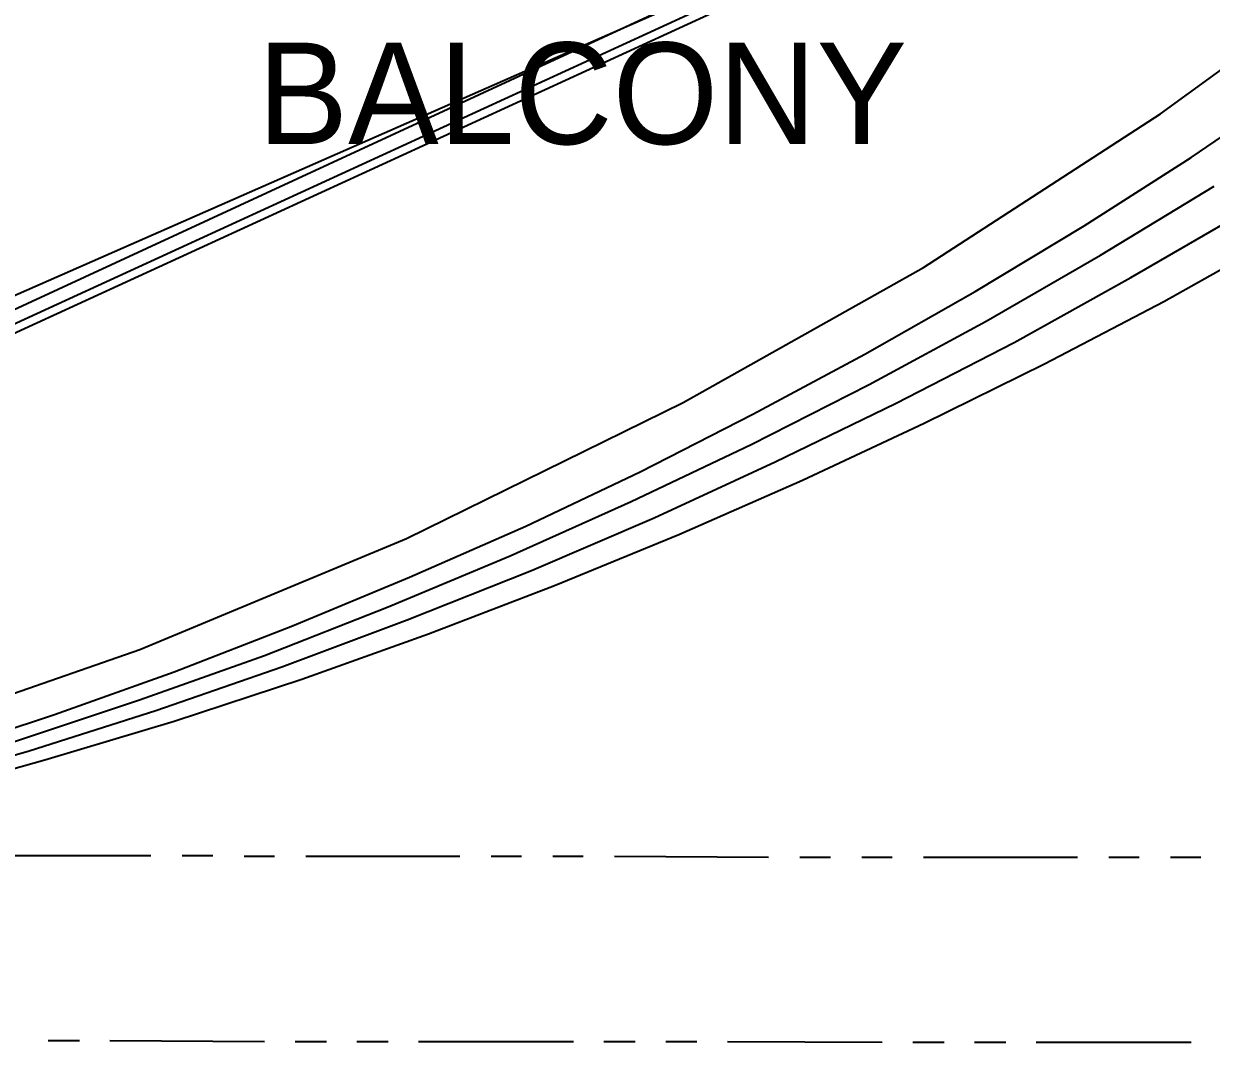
# Model space of a CAD drawing. Header units: feet. Extents: x -84 to 198, y -22 to 181.
# Drawn here: x 90.31 to 109.54, y 6.68 to 23.18 of the extents above; entities that cross this region are included whole.
import ezdxf
from ezdxf.enums import TextEntityAlignment as Align

# ---------------------------------------------------------------- set-up
doc = ezdxf.new("R2010")
doc.units = ezdxf.units.FT
for name, color, linetype in [('A-AREA-UNIDAD', 30, 'CONTINUOUS'), ('A-LINEA', 7, 'CONTINUOUS'), ('A-TEXTO-PDF', 3, 'CONTINUOUS')]:
    doc.layers.add(name, color=color, linetype=linetype)

msp = doc.modelspace()

# ---------------------------------------------------------------- linework, layer by layer
at = {"layer": 'A-AREA-UNIDAD'}
msp.add_lwpolyline([(63.232, 7.68), (66.96, 7.7156), (67.44, 7.9644), (73.04, 8.3556), (80.608, 9.6), (80.64, 9.8489), (81.68, 9.8489), (87.6, 11.4489), (92.192, 13.0489), (96.512, 14.8444), (100.992, 17.0489), (104.88, 19.2356), (108.72, 21.7244), (112.288, 24.32), (118.8, 29.9556), (122.72, 34.0444), (124.928, 36.7644)], dxfattribs=at)
at = {"layer": 'A-LINEA'}
for p, q in [((67.6863, 8.1531), (121.5282, 33.0731)), ((64.6373, 7.5663), (121.8893, 32.7279)), ((67.2173, 7.6394), (121.8893, 32.7413)), ((67.2638, 7.8013), (121.7722, 32.846)), ((89.88, 9.7111), (92.3733, 9.7111)), ((92.88, 9.7111), (93.3733, 9.7111)), ((93.88, 9.6978), (94.3733, 9.6978)), ((94.88, 9.6978), (97.3733, 9.6978)), ((97.88, 9.6978), (98.3733, 9.6978)), ((98.88, 9.6978), (99.3733, 9.6978)), ((99.88, 9.6978), (102.3733, 9.6844)), ((102.88, 9.6844), (103.3733, 9.6844)), ((103.88, 9.6844), (104.3733, 9.6844)), ((104.88, 9.6844), (107.3733, 9.6844)), ((107.88, 9.6844), (108.3733, 9.6844)), ((108.88, 9.6844), (109.3733, 9.6844)), ((90.7067, 6.7111), (91.2133, 6.7111)), ((91.7067, 6.7111), (94.2133, 6.6978)), ((94.7067, 6.6978), (95.2133, 6.6978)), ((95.7067, 6.6978), (96.2133, 6.6978)), ((96.7067, 6.6978), (99.2133, 6.6978)), ((99.7067, 6.6978), (100.2133, 6.6978)), ((100.7067, 6.6978), (101.2133, 6.6978)), ((101.7067, 6.6978), (104.2133, 6.6844)), ((104.7067, 6.6844), (105.2133, 6.6844)), ((105.7067, 6.6844), (106.2133, 6.6844)), ((106.7067, 6.6844), (109.2133, 6.6844))]:
    msp.add_line(p, q, dxfattribs=at)
for points in [[(88.8667, 11.3511), (90.8133, 11.9911), (92.7467, 12.6844), (94.6667, 13.4311), (96.56, 14.2178), (98.44, 15.0444), (100.2933, 15.9244), (102.12, 16.8578), (103.9333, 17.8311), (105.72, 18.8444), (107.48, 19.9111), (109.2133, 21.0178), (110.9067, 22.1644)], [(64.7867, 7.5511), (66.9333, 7.5911), (69.08, 7.6844), (71.2267, 7.8311), (73.36, 8.0311), (75.4933, 8.2844), (77.6267, 8.5911), (79.7333, 8.9511), (81.8533, 9.3644), (83.9467, 9.8311), (86.0267, 10.3511), (88.0933, 10.9244), (90.1467, 11.5511), (92.1867, 12.2311), (94.2133, 12.9511), (96.2133, 13.7378), (98.1867, 14.5644), (100.1467, 15.4444), (102.0933, 16.3644), (104, 17.3378), (105.8933, 18.3644), (107.7467, 19.4311), (109.5867, 20.5511)], [(64.8267, 7.5511), (66.9867, 7.5911), (69.1467, 7.6711), (71.3067, 7.8044), (73.4533, 8.0044), (75.6133, 8.2444), (77.7467, 8.5378), (79.88, 8.8844), (82.0133, 9.2844), (84.12, 9.7378), (86.2267, 10.2444), (88.32, 10.8044), (90.4, 11.4044), (92.4533, 12.0578), (94.4933, 12.7644), (96.52, 13.5244), (98.5333, 14.3244), (100.52, 15.1778), (102.48, 16.0844), (104.4267, 17.0311), (106.3467, 18.0178), (108.24, 19.0711), (110.1067, 20.1511)], [(64.8533, 7.5511), (67.04, 7.5778), (69.2133, 7.6578), (71.3867, 7.7911), (73.56, 7.9778), (75.7333, 8.2044), (77.8933, 8.4844), (80.04, 8.8178), (82.1867, 9.2044), (84.32, 9.6444), (86.4533, 10.1378), (88.56, 10.6711), (90.6533, 11.2578), (92.7467, 11.8844), (94.8133, 12.5644), (96.8667, 13.2978), (98.9067, 14.0844), (100.92, 14.9111), (102.92, 15.7911), (104.8933, 16.7111), (106.84, 17.6711), (108.7733, 18.6844), (110.68, 19.7511)], [(64.8533, 7.5511), (67.04, 7.5778), (69.2133, 7.6578), (71.3867, 7.7911), (73.56, 7.9778), (75.7333, 8.2044), (77.8933, 8.4844), (80.04, 8.8178), (82.1867, 9.2044), (84.32, 9.6444), (86.4533, 10.1378), (88.56, 10.6711), (90.6533, 11.2578), (92.7467, 11.8844), (94.8133, 12.5644), (96.8667, 13.2978), (98.9067, 14.0844), (100.92, 14.9111), (102.92, 15.7911), (104.8933, 16.7111), (106.84, 17.6711), (108.7733, 18.6844), (110.68, 19.7511)]]:
    msp.add_lwpolyline(points, dxfattribs=at)

# ---------------------------------------------------------------- texts
at = {"layer": 'A-TEXTO-PDF'}
msp.add_text('BALCONY', height=1.646, dxfattribs=at).set_placement((99.3565, 21.2318), align=Align.CENTER)

doc.saveas('drawing.dxf')
